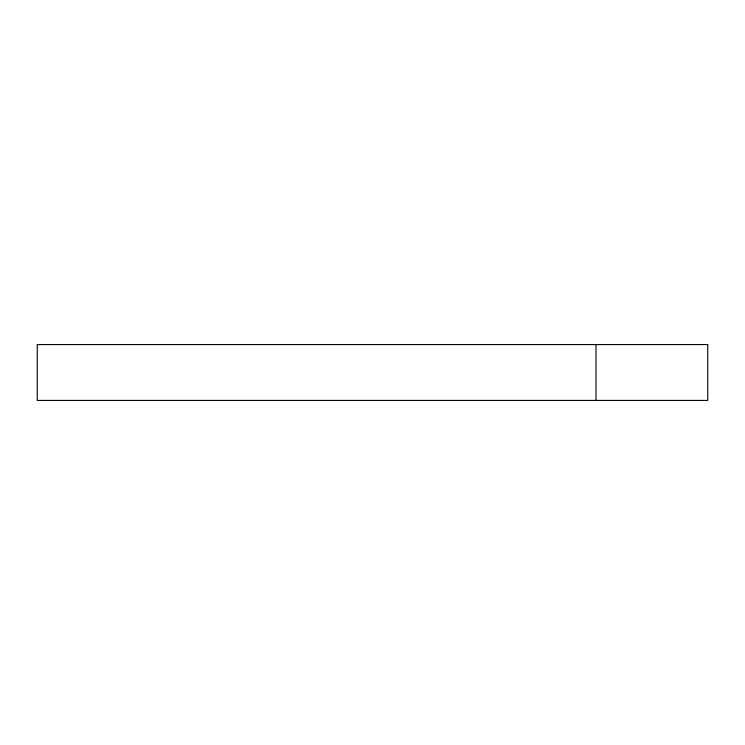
<?xml version="1.0" encoding="UTF-8"?>
<svg xmlns="http://www.w3.org/2000/svg" width="745" height="745" viewBox="0 0 745 745"><rect width="100%" height="100%" fill="white"/><g stroke="black" fill="none" stroke-linecap="round" stroke-linejoin="round"><path stroke-width="1.12" d="M596 344.562L596 400.438M707.75 344.562L37.25 344.562L37.25 400.438L707.75 400.438L707.75 344.562"/></g></svg>
